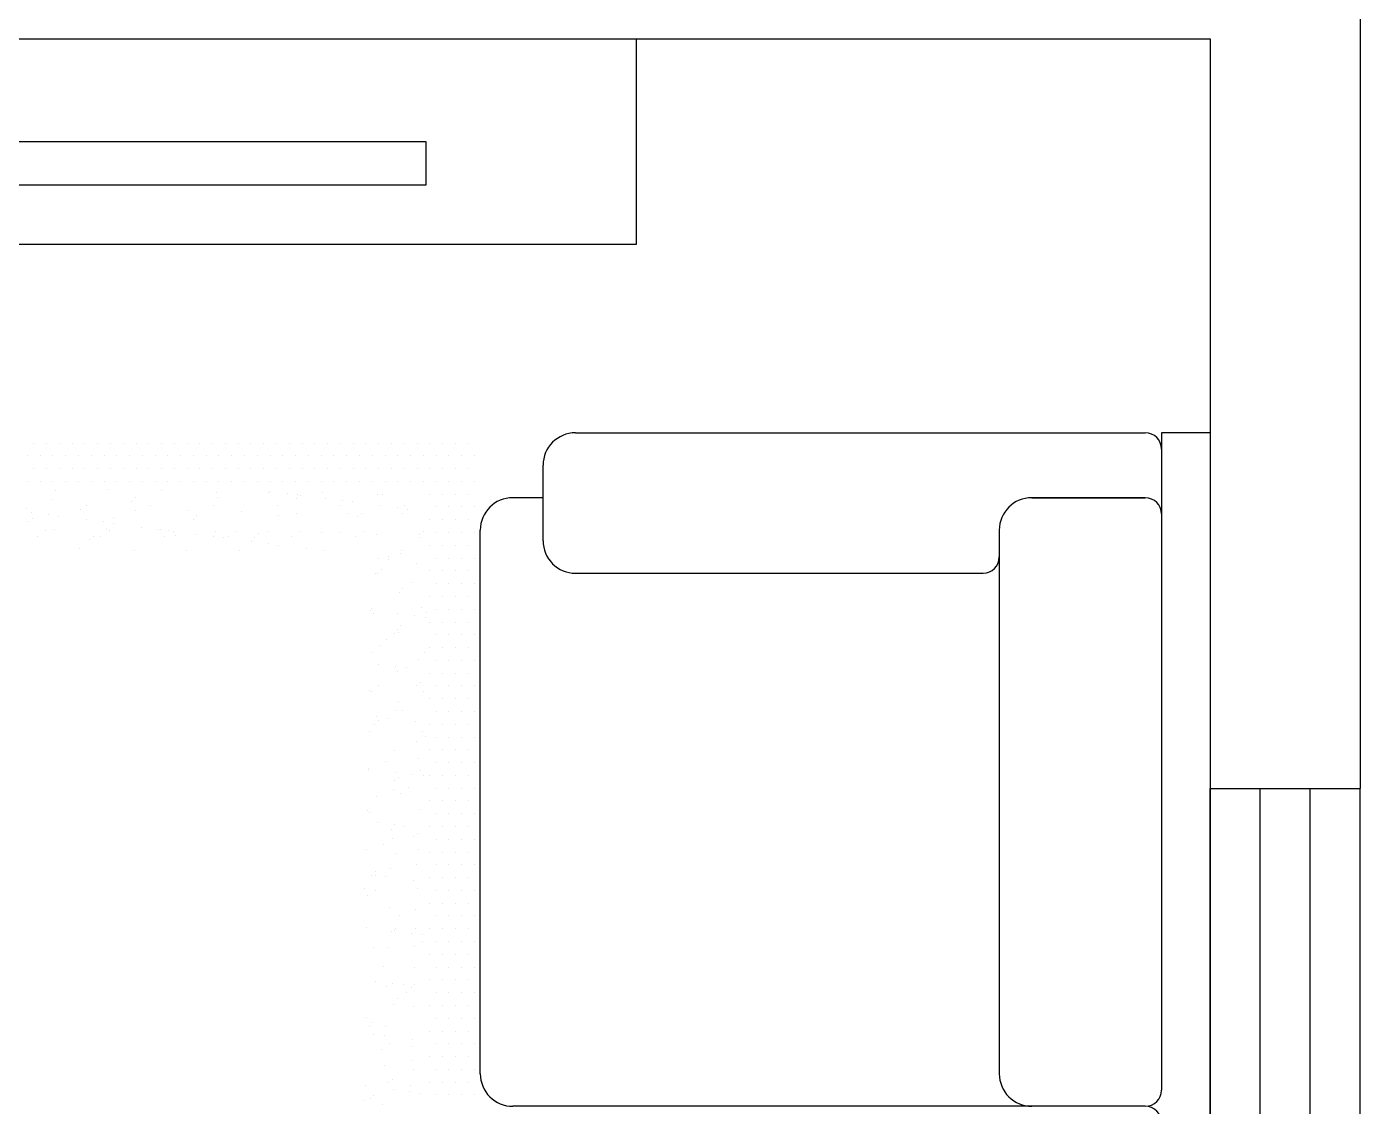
# Model space of a CAD drawing. Header units: millimetres. Extents: x 3923 to 4120, y 744 to 867.
# Drawn here: x 3936.195 to 3938.859, y 831.04 to 833.195 of the extents above; entities that cross this region are included whole.
import ezdxf

# ---------------------------------------------------------------- set-up
doc = ezdxf.new("R2010")
doc.units = ezdxf.units.MM
doc.layers.add('-HIDRO', color=8, linetype='Continuous')

# ---------------------------------------------------------------- blocks, each defined once
blk = doc.blocks.new('A$C7AFB675E')
at = {"color": 8}
for p, q in [((3.5035, 3.7432), (3.5035, 3.6832)), ((3.5035, 3.7432), (5.1585, 3.7432)), ((3.5035, 3.6832), (3.5635, 3.6832)), ((3.5235, 3.6832), (3.6035, 3.6832)), ((3.6035, 3.6832), (4.3135, 3.6832)), ((3.5035, 2.9606), (3.5035, 3.6632)), ((3.5835, 3.5232), (3.5835, 3.6632)), ((3.5835, 3.6632), (3.5835, 3.5232)), ((4.3335, 3.6632), (4.3335, 3.5232)), ((4.3335, 3.6632), (4.3335, 3.5232)), ((4.3335, 3.5232), (4.3335, 2.8832)), ((4.3335, 3.5232), (4.3335, 2.8832)), ((3.6235, 3.4832), (4.2935, 3.4832)), ((3.6765, 2.9606), (3.6765, 3.4632)), ((3.6365, 2.9206), (3.5435, 2.9206)), ((3.5835, 2.9206), (3.5835, 2.8832)), ((3.5835, 2.9206), (3.5835, 2.8832)), ((3.5319, 2.836), (3.5319, 2.836)), ((3.5634, 2.836), (3.5634, 2.836)), ((3.5949, 2.836), (3.5949, 2.836)), ((4.2935, 2.8432), (3.6235, 2.8432)), ((3.6264, 2.836), (3.6264, 2.836)), ((3.6579, 2.836), (3.6579, 2.836)), ((3.6894, 2.836), (3.6894, 2.836)), ((3.7209, 2.836), (3.7209, 2.836)), ((3.7524, 2.836), (3.7524, 2.836)), ((3.7839, 2.836), (3.7839, 2.836)), ((3.8154, 2.836), (3.8154, 2.836)), ((3.8469, 2.836), (3.8469, 2.836)), ((3.8784, 2.836), (3.8784, 2.836)), ((3.9099, 2.836), (3.9099, 2.836)), ((3.9414, 2.836), (3.9414, 2.836)), ((3.9729, 2.836), (3.9729, 2.836)), ((4.0044, 2.836), (4.0044, 2.836)), ((4.0359, 2.836), (4.0359, 2.836)), ((4.0674, 2.836), (4.0674, 2.836)), ((4.0989, 2.836), (4.0989, 2.836)), ((4.1304, 2.836), (4.1304, 2.836)), ((4.1619, 2.836), (4.1619, 2.836)), ((4.1934, 2.836), (4.1934, 2.836)), ((4.2249, 2.836), (4.2249, 2.836)), ((4.2564, 2.836), (4.2564, 2.836)), ((4.2879, 2.836), (4.2879, 2.836)), ((4.3194, 2.836), (4.3194, 2.836)), ((3.5162, 2.8282), (3.5162, 2.8282)), ((3.5162, 2.8124), (3.5162, 2.8124)), ((3.5319, 2.8203), (3.5319, 2.8203)), ((3.5477, 2.8282), (3.5477, 2.8282)), ((3.5477, 2.8124), (3.5477, 2.8124)), ((3.5634, 2.8203), (3.5634, 2.8203)), ((3.5792, 2.8282), (3.5792, 2.8282)), ((3.5792, 2.8124), (3.5792, 2.8124)), ((3.5949, 2.8203), (3.5949, 2.8203)), ((3.6107, 2.8282), (3.6107, 2.8282)), ((3.6107, 2.8124), (3.6107, 2.8124)), ((3.6264, 2.8203), (3.6264, 2.8203)), ((3.6422, 2.8282), (3.6422, 2.8282)), ((3.6422, 2.8124), (3.6422, 2.8124)), ((3.6579, 2.8203), (3.6579, 2.8203)), ((3.6737, 2.8282), (3.6737, 2.8282)), ((3.6737, 2.8124), (3.6737, 2.8124)), ((3.6894, 2.8203), (3.6894, 2.8203)), ((3.7052, 2.8282), (3.7052, 2.8282)), ((3.7052, 2.8124), (3.7052, 2.8124)), ((3.7209, 2.8203), (3.7209, 2.8203)), ((3.7367, 2.8282), (3.7367, 2.8282)), ((3.7367, 2.8124), (3.7367, 2.8124)), ((3.7524, 2.8203), (3.7524, 2.8203)), ((3.7682, 2.8282), (3.7682, 2.8282)), ((3.7682, 2.8124), (3.7682, 2.8124)), ((3.7839, 2.8203), (3.7839, 2.8203)), ((3.7997, 2.8282), (3.7997, 2.8282)), ((3.7997, 2.8124), (3.7997, 2.8124)), ((3.8154, 2.8203), (3.8154, 2.8203)), ((3.8312, 2.8282), (3.8312, 2.8282)), ((3.8312, 2.8124), (3.8312, 2.8124)), ((3.8469, 2.8203), (3.8469, 2.8203)), ((3.8627, 2.8282), (3.8627, 2.8282)), ((3.8627, 2.8124), (3.8627, 2.8124)), ((3.8784, 2.8203), (3.8784, 2.8203)), ((3.8942, 2.8282), (3.8942, 2.8282)), ((3.8942, 2.8124), (3.8942, 2.8124)), ((3.9099, 2.8203), (3.9099, 2.8203)), ((3.9257, 2.8282), (3.9257, 2.8282)), ((3.9257, 2.8124), (3.9257, 2.8124)), ((3.9414, 2.8203), (3.9414, 2.8203)), ((3.9572, 2.8282), (3.9572, 2.8282)), ((3.9572, 2.8124), (3.9572, 2.8124)), ((3.9729, 2.8203), (3.9729, 2.8203)), ((3.9887, 2.8282), (3.9887, 2.8282)), ((3.9887, 2.8124), (3.9887, 2.8124)), ((4.0044, 2.8203), (4.0044, 2.8203)), ((4.0202, 2.8282), (4.0202, 2.8282)), ((4.0202, 2.8124), (4.0202, 2.8124)), ((4.0359, 2.8203), (4.0359, 2.8203)), ((4.0517, 2.8282), (4.0517, 2.8282)), ((4.0517, 2.8124), (4.0517, 2.8124)), ((4.0674, 2.8203), (4.0674, 2.8203)), ((4.0832, 2.8282), (4.0832, 2.8282)), ((4.0832, 2.8124), (4.0832, 2.8124)), ((4.0989, 2.8203), (4.0989, 2.8203)), ((4.1147, 2.8282), (4.1147, 2.8282)), ((4.1147, 2.8124), (4.1147, 2.8124)), ((4.1304, 2.8203), (4.1304, 2.8203)), ((4.1462, 2.8282), (4.1462, 2.8282)), ((4.1462, 2.8124), (4.1462, 2.8124)), ((4.1619, 2.8203), (4.1619, 2.8203)), ((4.1777, 2.8282), (4.1777, 2.8282)), ((4.1777, 2.8124), (4.1777, 2.8124)), ((4.1934, 2.8203), (4.1934, 2.8203)), ((4.2092, 2.8282), (4.2092, 2.8282)), ((4.2092, 2.8124), (4.2092, 2.8124)), ((4.2249, 2.8203), (4.2249, 2.8203)), ((4.2407, 2.8282), (4.2407, 2.8282)), ((4.2407, 2.8124), (4.2407, 2.8124)), ((4.2564, 2.8203), (4.2564, 2.8203)), ((4.2722, 2.8282), (4.2722, 2.8282)), ((4.2722, 2.8124), (4.2722, 2.8124)), ((4.2879, 2.8203), (4.2879, 2.8203)), ((4.3037, 2.8282), (4.3037, 2.8282)), ((4.3037, 2.8124), (4.3037, 2.8124)), ((4.3194, 2.8203), (4.3194, 2.8203)), ((3.5162, 2.7967), (3.5162, 2.7967)), ((3.5319, 2.8045), (3.5319, 2.8045)), ((3.5477, 2.7967), (3.5477, 2.7967)), ((3.5634, 2.8045), (3.5634, 2.8045)), ((3.5792, 2.7967), (3.5792, 2.7967)), ((3.5949, 2.8045), (3.5949, 2.8045)), ((3.6107, 2.7967), (3.6107, 2.7967)), ((3.6264, 2.8045), (3.6264, 2.8045)), ((3.6422, 2.7967), (3.6422, 2.7967)), ((3.6579, 2.8045), (3.6579, 2.8045)), ((3.6737, 2.7967), (3.6737, 2.7967)), ((3.6894, 2.8045), (3.6894, 2.8045)), ((3.7052, 2.7967), (3.7052, 2.7967)), ((3.7209, 2.8045), (3.7209, 2.8045)), ((3.7367, 2.7967), (3.7367, 2.7967)), ((3.7524, 2.8045), (3.7524, 2.8045)), ((3.7682, 2.7967), (3.7682, 2.7967)), ((3.7839, 2.8045), (3.7839, 2.8045)), ((3.7997, 2.7967), (3.7997, 2.7967)), ((3.8154, 2.8045), (3.8154, 2.8045)), ((3.8312, 2.7967), (3.8312, 2.7967)), ((3.8469, 2.8045), (3.8469, 2.8045)), ((3.8627, 2.7967), (3.8627, 2.7967)), ((3.8784, 2.8045), (3.8784, 2.8045)), ((3.8942, 2.7967), (3.8942, 2.7967)), ((3.9099, 2.8045), (3.9099, 2.8045)), ((3.9257, 2.7967), (3.9257, 2.7967)), ((3.9414, 2.8045), (3.9414, 2.8045)), ((3.9572, 2.7967), (3.9572, 2.7967)), ((3.9729, 2.8045), (3.9729, 2.8045)), ((3.9887, 2.7967), (3.9887, 2.7967)), ((4.0044, 2.8045), (4.0044, 2.8045)), ((4.0202, 2.7967), (4.0202, 2.7967)), ((4.0359, 2.8045), (4.0359, 2.8045)), ((4.0517, 2.7967), (4.0517, 2.7967)), ((4.0674, 2.8045), (4.0674, 2.8045)), ((4.0832, 2.7967), (4.0832, 2.7967)), ((4.0989, 2.8045), (4.0989, 2.8045)), ((4.1147, 2.7967), (4.1147, 2.7967)), ((4.1304, 2.8045), (4.1304, 2.8045)), ((4.1462, 2.7967), (4.1462, 2.7967)), ((4.1619, 2.8045), (4.1619, 2.8045)), ((4.1777, 2.7967), (4.1777, 2.7967)), ((4.1934, 2.8045), (4.1934, 2.8045)), ((4.2092, 2.7967), (4.2092, 2.7967)), ((4.2249, 2.8045), (4.2249, 2.8045)), ((4.2407, 2.7967), (4.2407, 2.7967)), ((4.2564, 2.8045), (4.2564, 2.8045)), ((4.2722, 2.7967), (4.2722, 2.7967)), ((4.2879, 2.8045), (4.2879, 2.8045)), ((4.3037, 2.7967), (4.3037, 2.7967)), ((4.3194, 2.8045), (4.3194, 2.8045)), ((3.5162, 2.7809), (3.5162, 2.7809)), ((3.5319, 2.7888), (3.5319, 2.7888)), ((3.5477, 2.7809), (3.5477, 2.7809)), ((3.5634, 2.7888), (3.5634, 2.7888)), ((3.5792, 2.7809), (3.5792, 2.7809)), ((3.5949, 2.7888), (3.5949, 2.7888)), ((3.6107, 2.7809), (3.6107, 2.7809)), ((3.6264, 2.7888), (3.6264, 2.7888)), ((3.6422, 2.7809), (3.6422, 2.7809)), ((3.6579, 2.7888), (3.6579, 2.7888)), ((3.6737, 2.7809), (3.6737, 2.7809)), ((3.6894, 2.7888), (3.6894, 2.7888)), ((3.7052, 2.7809), (3.7052, 2.7809)), ((3.7209, 2.7888), (3.7209, 2.7888)), ((3.7367, 2.7809), (3.7367, 2.7809)), ((3.7524, 2.7888), (3.7524, 2.7888)), ((3.7682, 2.7809), (3.7682, 2.7809)), ((3.7839, 2.7888), (3.7839, 2.7888)), ((3.7997, 2.7809), (3.7997, 2.7809)), ((3.8154, 2.7888), (3.8154, 2.7888)), ((3.8312, 2.7809), (3.8312, 2.7809)), ((3.8469, 2.7888), (3.8469, 2.7888)), ((3.8627, 2.7809), (3.8627, 2.7809)), ((3.8784, 2.7888), (3.8784, 2.7888)), ((3.8942, 2.7809), (3.8942, 2.7809)), ((3.9099, 2.7888), (3.9099, 2.7888)), ((3.9257, 2.7809), (3.9257, 2.7809)), ((3.9414, 2.7888), (3.9414, 2.7888)), ((3.9572, 2.7809), (3.9572, 2.7809)), ((3.9729, 2.7888), (3.9729, 2.7888)), ((3.9887, 2.7809), (3.9887, 2.7809)), ((4.0044, 2.7888), (4.0044, 2.7888)), ((4.0202, 2.7809), (4.0202, 2.7809)), ((4.0359, 2.7888), (4.0359, 2.7888)), ((4.0517, 2.7809), (4.0517, 2.7809)), ((4.0674, 2.7888), (4.0674, 2.7888)), ((4.0832, 2.7809), (4.0832, 2.7809)), ((4.0989, 2.7888), (4.0989, 2.7888)), ((4.1147, 2.7809), (4.1147, 2.7809)), ((4.1304, 2.7888), (4.1304, 2.7888)), ((4.1462, 2.7809), (4.1462, 2.7809)), ((4.1619, 2.7888), (4.1619, 2.7888)), ((4.1777, 2.7809), (4.1777, 2.7809)), ((4.1934, 2.7888), (4.1934, 2.7888)), ((4.2092, 2.7809), (4.2092, 2.7809)), ((4.2249, 2.7888), (4.2249, 2.7888)), ((4.2407, 2.7809), (4.2407, 2.7809)), ((4.2564, 2.7888), (4.2564, 2.7888)), ((4.2722, 2.7809), (4.2722, 2.7809)), ((4.2879, 2.7888), (4.2879, 2.7888)), ((4.3037, 2.7809), (4.3037, 2.7809)), ((4.3194, 2.7888), (4.3194, 2.7888)), ((3.5162, 2.7652), (3.5162, 2.7652)), ((3.5319, 2.773), (3.5319, 2.773)), ((3.5477, 2.7652), (3.5477, 2.7652)), ((3.5634, 2.773), (3.5634, 2.773)), ((3.6247, 2.7727), (3.6247, 2.7727)), ((3.6289, 2.7681), (3.6289, 2.7681)), ((3.6319, 2.7678), (3.6319, 2.7678)), ((3.6642, 2.7647), (3.6642, 2.7647)), ((3.7185, 2.7703), (3.7185, 2.7703)), ((3.7254, 2.7763), (3.7254, 2.7763)), ((3.7309, 2.7751), (3.7309, 2.7751)), ((3.7739, 2.7747), (3.7739, 2.7747)), ((3.7826, 2.7673), (3.7826, 2.7673)), ((3.8109, 2.7693), (3.8109, 2.7693)), ((3.8151, 2.7647), (3.8151, 2.7647)), ((3.8225, 2.7731), (3.8225, 2.7731)), ((3.8597, 2.7629), (3.8597, 2.7629)), ((3.8711, 2.7715), (3.8711, 2.7715)), ((3.8777, 2.7755), (3.8777, 2.7755)), ((3.8845, 2.7649), (3.8845, 2.7649)), ((3.9047, 2.7668), (3.9047, 2.7668)), ((3.9196, 2.77), (3.9196, 2.77)), ((3.9264, 2.7732), (3.9264, 2.7732)), ((3.9682, 2.7684), (3.9682, 2.7684)), ((3.9971, 2.7659), (3.9971, 2.7659)), ((4.0167, 2.7668), (4.0167, 2.7668)), ((4.0352, 2.7644), (4.0352, 2.7644)), ((4.0653, 2.7652), (4.0653, 2.7652)), ((4.0909, 2.7634), (4.0909, 2.7634)), ((4.1138, 2.7636), (4.1138, 2.7636)), ((4.1218, 2.7714), (4.1218, 2.7714)), ((4.1302, 2.7725), (4.1302, 2.7725)), ((4.3173, 2.7695), (4.3173, 2.7695)), ((3.5162, 2.7494), (3.5162, 2.7494)), ((3.5319, 2.7573), (3.5319, 2.7573)), ((3.5477, 2.7494), (3.5477, 2.7494)), ((3.5634, 2.7573), (3.5634, 2.7573)), ((3.5932, 2.7499), (3.5932, 2.7499)), ((3.5976, 2.7537), (3.5976, 2.7537)), ((3.6033, 2.747), (3.6033, 2.747)), ((3.6882, 2.7581), (3.6882, 2.7581)), ((3.695, 2.7474), (3.695, 2.7474)), ((3.7291, 2.762), (3.7291, 2.762)), ((3.793, 2.7519), (3.793, 2.7519)), ((3.8457, 2.747), (3.8457, 2.747)), ((3.9246, 2.7601), (3.9246, 2.7601)), ((3.9408, 2.7551), (3.9408, 2.7551)), ((3.9885, 2.75), (3.9885, 2.75)), ((4.0014, 2.7612), (4.0014, 2.7612)), ((4.0552, 2.761), (4.0552, 2.761)), ((4.1201, 2.7583), (4.1201, 2.7583)), ((4.137, 2.7619), (4.137, 2.7619)), ((4.1624, 2.762), (4.1624, 2.762)), ((4.1833, 2.7624), (4.1833, 2.7624)), ((4.184, 2.7481), (4.184, 2.7481)), ((4.1876, 2.7578), (4.1876, 2.7578)), ((4.1933, 2.7522), (4.1933, 2.7522)), ((4.2109, 2.7604), (4.2109, 2.7604)), ((4.2507, 2.7591), (4.2507, 2.7591)), ((4.2595, 2.7588), (4.2595, 2.7588)), ((4.2771, 2.76), (4.2771, 2.76)), ((4.2877, 2.7614), (4.2877, 2.7614)), ((4.3081, 2.7573), (4.3081, 2.7573)), ((4.3156, 2.7564), (4.3156, 2.7564)), ((3.5162, 2.7337), (3.5162, 2.7337)), ((3.5319, 2.7415), (3.5319, 2.7415)), ((3.5477, 2.7337), (3.5477, 2.7337)), ((3.5634, 2.7415), (3.5634, 2.7415)), ((3.5958, 2.7406), (3.5958, 2.7406)), ((3.649, 2.7462), (3.649, 2.7462)), ((3.6519, 2.7454), (3.6519, 2.7454)), ((3.6597, 2.7305), (3.6597, 2.7305)), ((3.7005, 2.7438), (3.7005, 2.7438)), ((3.7264, 2.7415), (3.7264, 2.7415)), ((3.7414, 2.7452), (3.7414, 2.7452)), ((3.7457, 2.7406), (3.7457, 2.7406)), ((3.749, 2.7422), (3.749, 2.7422)), ((3.7513, 2.7377), (3.7513, 2.7377)), ((3.7913, 2.7388), (3.7913, 2.7388)), ((3.7976, 2.7406), (3.7976, 2.7406)), ((3.8352, 2.7427), (3.8352, 2.7427)), ((3.8461, 2.7391), (3.8461, 2.7391)), ((3.8947, 2.7375), (3.8947, 2.7375)), ((3.9219, 2.7396), (3.9219, 2.7396)), ((3.9277, 2.7418), (3.9277, 2.7418)), ((3.9319, 2.7371), (3.9319, 2.7371)), ((3.9432, 2.7359), (3.9432, 2.7359)), ((3.9476, 2.7445), (3.9476, 2.7445)), ((3.9868, 2.7369), (3.9868, 2.7369)), ((3.9918, 2.7343), (3.9918, 2.7343)), ((4.0039, 2.7348), (4.0039, 2.7348)), ((4.0215, 2.7393), (4.0215, 2.7393)), ((4.0404, 2.7327), (4.0404, 2.7327)), ((4.0889, 2.7311), (4.0889, 2.7311)), ((4.0983, 2.744), (4.0983, 2.744)), ((4.1139, 2.7383), (4.1139, 2.7383)), ((4.1174, 2.7378), (4.1174, 2.7378)), ((4.1181, 2.7337), (4.1181, 2.7337)), ((4.1823, 2.735), (4.1823, 2.735)), ((4.2001, 2.7416), (4.2001, 2.7416)), ((4.2077, 2.7359), (4.2077, 2.7359)), ((4.2565, 2.7318), (4.2565, 2.7318)), ((4.3001, 2.7349), (4.3001, 2.7349)), ((4.3044, 2.7302), (4.3044, 2.7302)), ((4.3129, 2.7359), (4.3129, 2.7359)), ((3.5162, 2.7179), (3.5162, 2.7179)), ((3.5319, 2.7258), (3.5319, 2.7258)), ((3.5477, 2.7179), (3.5477, 2.7179)), ((3.5634, 2.7258), (3.5634, 2.7258)), ((3.5796, 2.7221), (3.5796, 2.7221)), ((3.58, 2.7166), (3.58, 2.7166)), ((3.5931, 2.7201), (3.5931, 2.7201)), ((3.6286, 2.715), (3.6286, 2.715)), ((3.6563, 2.7295), (3.6563, 2.7295)), ((3.658, 2.7174), (3.658, 2.7174)), ((3.672, 2.7211), (3.672, 2.7211)), ((3.6763, 2.7165), (3.6763, 2.7165)), ((3.7581, 2.7271), (3.7581, 2.7271)), ((3.7658, 2.7186), (3.7658, 2.7186)), ((3.7886, 2.7183), (3.7886, 2.7183)), ((3.8144, 2.7174), (3.8144, 2.7174)), ((3.8535, 2.7155), (3.8535, 2.7155)), ((3.8552, 2.7286), (3.8552, 2.7286)), ((3.8582, 2.7177), (3.8582, 2.7177)), ((3.9088, 2.7266), (3.9088, 2.7266)), ((3.952, 2.7152), (3.952, 2.7152)), ((3.9841, 2.7164), (3.9841, 2.7164)), ((4.0107, 2.7242), (4.0107, 2.7242)), ((4.0444, 2.7142), (4.0444, 2.7142)), ((4.049, 2.7137), (4.049, 2.7137)), ((4.0507, 2.7268), (4.0507, 2.7268)), ((4.067, 2.7144), (4.067, 2.7144)), ((4.1375, 2.7295), (4.1375, 2.7295)), ((4.1614, 2.7237), (4.1614, 2.7237)), ((4.1796, 2.7145), (4.1796, 2.7145)), ((4.186, 2.7279), (4.186, 2.7279)), ((4.2346, 2.7264), (4.2346, 2.7264)), ((4.2462, 2.7249), (4.2462, 2.7249)), ((4.2632, 2.7212), (4.2632, 2.7212)), ((4.2831, 2.7248), (4.2831, 2.7248)), ((4.3317, 2.7232), (4.3317, 2.7232)), ((3.5162, 2.7022), (3.5162, 2.7022)), ((3.5319, 2.71), (3.5319, 2.71)), ((3.5477, 2.7022), (3.5477, 2.7022)), ((3.5634, 2.71), (3.5634, 2.71)), ((3.6026, 2.697), (3.6026, 2.697)), ((3.625, 2.6999), (3.625, 2.6999)), ((3.6771, 2.7134), (3.6771, 2.7134)), ((3.7194, 2.7092), (3.7194, 2.7092)), ((3.7219, 2.7073), (3.7219, 2.7073)), ((3.7257, 2.7118), (3.7257, 2.7118)), ((3.7743, 2.7103), (3.7743, 2.7103)), ((3.8212, 2.7067), (3.8212, 2.7067)), ((3.8228, 2.7087), (3.8228, 2.7087)), ((3.8625, 2.713), (3.8625, 2.713)), ((3.8714, 2.7071), (3.8714, 2.7071)), ((3.9174, 2.7054), (3.9174, 2.7054)), ((3.9199, 2.7055), (3.9199, 2.7055)), ((3.9685, 2.7039), (3.9685, 2.7039)), ((3.9719, 2.7062), (3.9719, 2.7062)), ((4.017, 2.7023), (4.017, 2.7023)), ((4.0487, 2.7096), (4.0487, 2.7096)), ((4.0656, 2.7007), (4.0656, 2.7007)), ((4.0738, 2.7038), (4.0738, 2.7038)), ((4.1129, 2.7035), (4.1129, 2.7035)), ((4.1382, 2.7117), (4.1382, 2.7117)), ((4.2245, 2.7033), (4.2245, 2.7033)), ((4.2307, 2.7108), (4.2307, 2.7108)), ((4.2349, 2.7061), (4.2349, 2.7061)), ((4.2445, 2.7118), (4.2445, 2.7118)), ((4.3084, 2.7017), (4.3084, 2.7017)), ((4.3196, 2.7115), (4.3196, 2.7115)), ((4.3245, 2.7083), (4.3245, 2.7083)), ((4.3263, 2.7009), (4.3263, 2.7009)), ((3.5162, 2.6864), (3.5162, 2.6864)), ((3.5319, 2.6943), (3.5319, 2.6943)), ((3.5477, 2.6864), (3.5477, 2.6864)), ((3.5634, 2.6943), (3.5634, 2.6943)), ((3.5886, 2.6859), (3.5886, 2.6859)), ((3.6025, 2.681), (3.6025, 2.681)), ((3.6068, 2.6923), (3.6068, 2.6923)), ((3.6318, 2.6893), (3.6318, 2.6893)), ((3.5162, 2.6707), (3.5162, 2.6707)), ((3.5319, 2.6785), (3.5319, 2.6785)), ((3.5477, 2.6707), (3.5477, 2.6707)), ((3.5634, 2.6785), (3.5634, 2.6785)), ((3.5869, 2.6728), (3.5869, 2.6728)), ((3.593, 2.6714), (3.593, 2.6714)), ((3.6269, 2.6704), (3.6269, 2.6704)), ((3.5162, 2.6549), (3.5162, 2.6549)), ((3.5319, 2.6628), (3.5319, 2.6628)), ((3.5477, 2.6549), (3.5477, 2.6549)), ((3.5634, 2.6628), (3.5634, 2.6628)), ((3.5776, 2.6485), (3.5776, 2.6485)), ((3.5842, 2.6523), (3.5842, 2.6523)), ((3.6491, 2.6496), (3.6491, 2.6496)), ((3.5162, 2.6392), (3.5162, 2.6392)), ((3.5319, 2.647), (3.5319, 2.647)), ((3.5319, 2.6313), (3.5319, 2.6313)), ((3.5477, 2.6392), (3.5477, 2.6392)), ((3.5634, 2.647), (3.5634, 2.647)), ((3.5634, 2.6313), (3.5634, 2.6313)), ((3.6261, 2.647), (3.6261, 2.647)), ((3.5162, 2.6234), (3.5162, 2.6234)), ((3.5319, 2.6155), (3.5319, 2.6155)), ((3.5477, 2.6234), (3.5477, 2.6234)), ((3.5634, 2.6155), (3.5634, 2.6155)), ((3.5797, 2.6181), (3.5797, 2.6181)), ((3.5804, 2.6212), (3.5804, 2.6212)), ((3.5847, 2.6166), (3.5847, 2.6166)), ((3.6028, 2.6166), (3.6028, 2.6166)), ((3.6248, 2.6215), (3.6248, 2.6215)), ((3.6464, 2.6291), (3.6464, 2.6291)), ((3.5162, 2.6077), (3.5162, 2.6077)), ((3.5319, 2.5998), (3.5319, 2.5998)), ((3.5477, 2.6077), (3.5477, 2.6077)), ((3.5634, 2.5998), (3.5634, 2.5998)), ((3.578, 2.605), (3.578, 2.605)), ((3.6316, 2.6108), (3.6316, 2.6108)), ((3.5162, 2.5919), (3.5162, 2.5919)), ((3.5319, 2.584), (3.5319, 2.584)), ((3.5477, 2.5919), (3.5477, 2.5919)), ((3.5634, 2.584), (3.5634, 2.584)), ((3.5753, 2.5845), (3.5753, 2.5845)), ((3.5767, 2.5826), (3.5767, 2.5826)), ((3.5929, 2.5929), (3.5929, 2.5929)), ((3.6048, 2.5947), (3.6048, 2.5947)), ((3.6419, 2.5948), (3.6419, 2.5948)), ((3.5162, 2.5762), (3.5162, 2.5762)), ((3.5319, 2.5683), (3.5319, 2.5683)), ((3.5477, 2.5762), (3.5477, 2.5762)), ((3.5634, 2.5683), (3.5634, 2.5683)), ((3.6253, 2.581), (3.6253, 2.581)), ((3.6278, 2.5696), (3.6278, 2.5696)), ((3.6402, 2.5817), (3.6402, 2.5817)), ((3.5162, 2.5604), (3.5162, 2.5604)), ((3.5319, 2.5525), (3.5319, 2.5525)), ((3.5477, 2.5604), (3.5477, 2.5604)), ((3.5634, 2.5525), (3.5634, 2.5525)), ((3.632, 2.5649), (3.632, 2.5649)), ((3.6375, 2.5612), (3.6375, 2.5612)), ((3.5162, 2.5447), (3.5162, 2.5447)), ((3.5319, 2.5368), (3.5319, 2.5368)), ((3.5477, 2.5447), (3.5477, 2.5447)), ((3.5634, 2.5368), (3.5634, 2.5368)), ((3.6004, 2.5485), (3.6004, 2.5485)), ((3.6247, 2.543), (3.6247, 2.543)), ((3.6489, 2.5469), (3.6489, 2.5469)), ((3.5162, 2.5289), (3.5162, 2.5289)), ((3.5319, 2.521), (3.5319, 2.521)), ((3.5477, 2.5289), (3.5477, 2.5289)), ((3.5634, 2.521), (3.5634, 2.521)), ((3.577, 2.5181), (3.577, 2.5181)), ((3.5827, 2.5189), (3.5827, 2.5189)), ((3.6256, 2.5165), (3.6256, 2.5165)), ((3.6315, 2.5324), (3.6315, 2.5324)), ((3.633, 2.527), (3.633, 2.527)), ((3.5162, 2.5132), (3.5162, 2.5132)), ((3.5319, 2.5053), (3.5319, 2.5053)), ((3.5477, 2.5132), (3.5477, 2.5132)), ((3.5634, 2.5053), (3.5634, 2.5053)), ((3.5927, 2.5145), (3.5927, 2.5145)), ((3.6312, 2.5139), (3.6312, 2.5139)), ((3.5162, 2.4974), (3.5162, 2.4974)), ((3.5319, 2.4895), (3.5319, 2.4895)), ((3.5477, 2.4974), (3.5477, 2.4974)), ((3.5634, 2.4895), (3.5634, 2.4895)), ((3.6056, 2.4938), (3.6056, 2.4938)), ((3.6099, 2.4892), (3.6099, 2.4892)), ((3.6285, 2.4934), (3.6285, 2.4934)), ((3.5162, 2.4817), (3.5162, 2.4817)), ((3.5319, 2.4738), (3.5319, 2.4738)), ((3.5477, 2.4817), (3.5477, 2.4817)), ((3.5634, 2.4738), (3.5634, 2.4738)), ((3.5995, 2.4825), (3.5995, 2.4825)), ((3.63, 2.4673), (3.63, 2.4673)), ((3.6481, 2.481), (3.6481, 2.481)), ((3.5162, 2.4659), (3.5162, 2.4659)), ((3.5319, 2.458), (3.5319, 2.458)), ((3.5477, 2.4659), (3.5477, 2.4659)), ((3.5634, 2.458), (3.5634, 2.458)), ((3.624, 2.4592), (3.624, 2.4592)), ((3.6246, 2.4645), (3.6246, 2.4645)), ((3.6313, 2.4539), (3.6313, 2.4539)), ((3.5162, 2.4502), (3.5162, 2.4502)), ((3.5162, 2.4344), (3.5162, 2.4344)), ((3.5319, 2.4423), (3.5319, 2.4423)), ((3.5477, 2.4502), (3.5477, 2.4502)), ((3.5477, 2.4344), (3.5477, 2.4344)), ((3.5634, 2.4423), (3.5634, 2.4423)), ((3.5746, 2.4501), (3.5746, 2.4501)), ((3.5926, 2.436), (3.5926, 2.436)), ((3.6223, 2.4461), (3.6223, 2.4461)), ((3.6232, 2.4485), (3.6232, 2.4485)), ((3.5162, 2.4187), (3.5162, 2.4187)), ((3.5319, 2.4265), (3.5319, 2.4265)), ((3.5477, 2.4187), (3.5477, 2.4187)), ((3.5634, 2.4265), (3.5634, 2.4265)), ((3.5835, 2.4181), (3.5835, 2.4181)), ((3.5998, 2.4181), (3.5998, 2.4181)), ((3.6196, 2.4256), (3.6196, 2.4256)), ((3.5162, 2.4029), (3.5162, 2.4029)), ((3.5319, 2.4108), (3.5319, 2.4108)), ((3.5477, 2.4029), (3.5477, 2.4029)), ((3.5634, 2.4108), (3.5634, 2.4108)), ((3.5878, 2.4134), (3.5878, 2.4134)), ((3.6484, 2.4165), (3.6484, 2.4165)), ((3.5162, 2.3872), (3.5162, 2.3872)), ((3.5319, 2.395), (3.5319, 2.395)), ((3.5477, 2.3872), (3.5477, 2.3872)), ((3.5634, 2.395), (3.5634, 2.395)), ((3.6079, 2.3915), (3.6079, 2.3915)), ((3.6151, 2.3913), (3.6151, 2.3913)), ((3.6244, 2.386), (3.6244, 2.386)), ((3.5162, 2.3714), (3.5162, 2.3714)), ((3.5319, 2.3793), (3.5319, 2.3793)), ((3.5477, 2.3714), (3.5477, 2.3714)), ((3.5634, 2.3793), (3.5634, 2.3793)), ((3.5738, 2.3841), (3.5738, 2.3841)), ((3.6134, 2.3782), (3.6134, 2.3782)), ((3.6223, 2.3825), (3.6223, 2.3825)), ((3.6312, 2.3754), (3.6312, 2.3754)), ((3.5162, 2.3557), (3.5162, 2.3557)), ((3.5319, 2.3635), (3.5319, 2.3635)), ((3.5477, 2.3557), (3.5477, 2.3557)), ((3.5634, 2.3635), (3.5634, 2.3635)), ((3.5925, 2.3575), (3.5925, 2.3575)), ((3.6107, 2.3577), (3.6107, 2.3577)), ((3.6309, 2.3664), (3.6309, 2.3664)), ((3.6351, 2.3618), (3.6351, 2.3618)), ((3.5162, 2.3399), (3.5162, 2.3399)), ((3.5319, 2.3478), (3.5319, 2.3478)), ((3.5477, 2.3399), (3.5477, 2.3399)), ((3.5634, 2.3478), (3.5634, 2.3478)), ((3.5974, 2.35), (3.5974, 2.35)), ((3.6459, 2.3484), (3.6459, 2.3484)), ((3.5162, 2.3242), (3.5162, 2.3242)), ((3.5319, 2.332), (3.5319, 2.332)), ((3.5477, 2.3242), (3.5477, 2.3242)), ((3.5634, 2.332), (3.5634, 2.332)), ((3.5741, 2.3196), (3.5741, 2.3196)), ((3.6062, 2.3235), (3.6062, 2.3235)), ((3.5162, 2.3084), (3.5162, 2.3084)), ((3.5319, 2.3163), (3.5319, 2.3163)), ((3.5477, 2.3084), (3.5477, 2.3084)), ((3.5634, 2.3163), (3.5634, 2.3163)), ((3.5858, 2.3158), (3.5858, 2.3158)), ((3.6044, 2.3104), (3.6044, 2.3104)), ((3.6226, 2.318), (3.6226, 2.318)), ((3.6243, 2.3076), (3.6243, 2.3076)), ((3.5162, 2.2927), (3.5162, 2.2927)), ((3.5319, 2.3005), (3.5319, 2.3005)), ((3.5477, 2.2927), (3.5477, 2.2927)), ((3.5634, 2.3005), (3.5634, 2.3005)), ((3.6017, 2.2899), (3.6017, 2.2899)), ((3.6087, 2.2907), (3.6087, 2.2907)), ((3.613, 2.286), (3.613, 2.286)), ((3.631, 2.2969), (3.631, 2.2969)), ((3.5319, 2.2848), (3.5319, 2.2848)), ((3.5634, 2.2848), (3.5634, 2.2848)), ((3.5965, 2.2841), (3.5965, 2.2841))]:
    blk.add_line(p, q, dxfattribs=at)
for centre, radius, start, end in [((3.5235, 3.6632), 0.02, 90, 180), ((3.6035, 3.6632), 0.02, 90, 180), ((3.6035, 3.6632), 0.02, 90, 180), ((4.3135, 3.6632), 0.02, 0, 90), ((4.3535, 3.6632), 0.02, 90, 180), ((3.6235, 3.5232), 0.04, 180, 270), ((3.6235, 3.5232), 0.04, 180, 270), ((4.2935, 3.5232), 0.04, 270, 0), ((3.6565, 3.4632), 0.02, 0, 90), ((3.5435, 2.9606), 0.04, 180, 270), ((3.6365, 2.9606), 0.04, 270, 0), ((3.6235, 2.8832), 0.04, 180, 270), ((4.2935, 2.8832), 0.04, 270, 0)]:
    blk.add_arc(centre, radius, start, end, dxfattribs=at)

msp = doc.modelspace()

# ---------------------------------------------------------------- linework, layer by layer
at = {"layer": '-HIDRO', "linetype": 'Continuous'}
for p, q in [((3938.859, 840.1912), (3938.859, 831.6745)), ((3933.559, 833.1712), (3938.559, 833.1712)), ((3938.559, 833.1712), (3938.559, 831.6745)), ((3938.559, 827.6745), (3938.559, 831.6745)), ((3938.559, 831.6745), (3938.859, 831.6745)), ((3938.659, 827.6745), (3938.659, 831.6745)), ((3938.759, 827.6745), (3938.759, 831.6745)), ((3938.859, 827.6745), (3938.859, 831.6745))]:
    msp.add_line(p, q, dxfattribs=at)
at = {"layer": '-HIDRO'}
for points in [[(3933.559, 833.1712), (3937.4128, 833.1712), (3937.4128, 832.7609), (3933.559, 832.7609)], [(3936.9929, 832.8798), (3936.9929, 832.9653), (3934.697, 832.9653), (3934.697, 832.8798)]]:
    msp.add_lwpolyline(points, close=True, dxfattribs=at)

# ---------------------------------------------------------------- block references
at = {"layer": '-HIDRO', "ltscale": 0.35, "xscale": 1.62, "yscale": 1.62, "zscale": 1.62, "rotation": 270}
msp.add_blockref('A$C7AFB675E', (3932.4951, 838.0603), dxfattribs=at)

doc.saveas('drawing.dxf')
